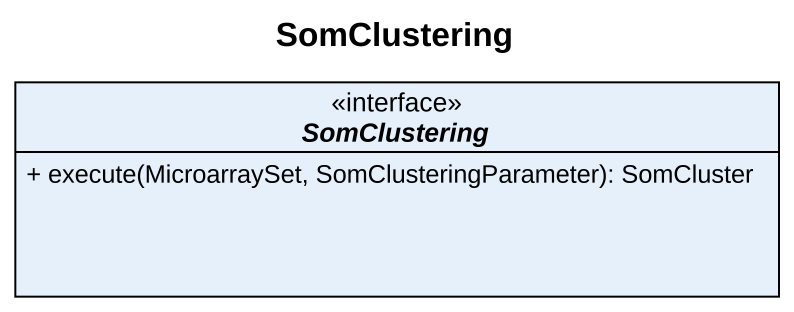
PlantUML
@startuml
title SomClustering
hide circle
hide empty members
skinparam classAttributeIconSize 0
interface SomClustering <<interface>> {
  + execute(MicroarraySet, SomClusteringParameter): SomCluster
}
@enduml
